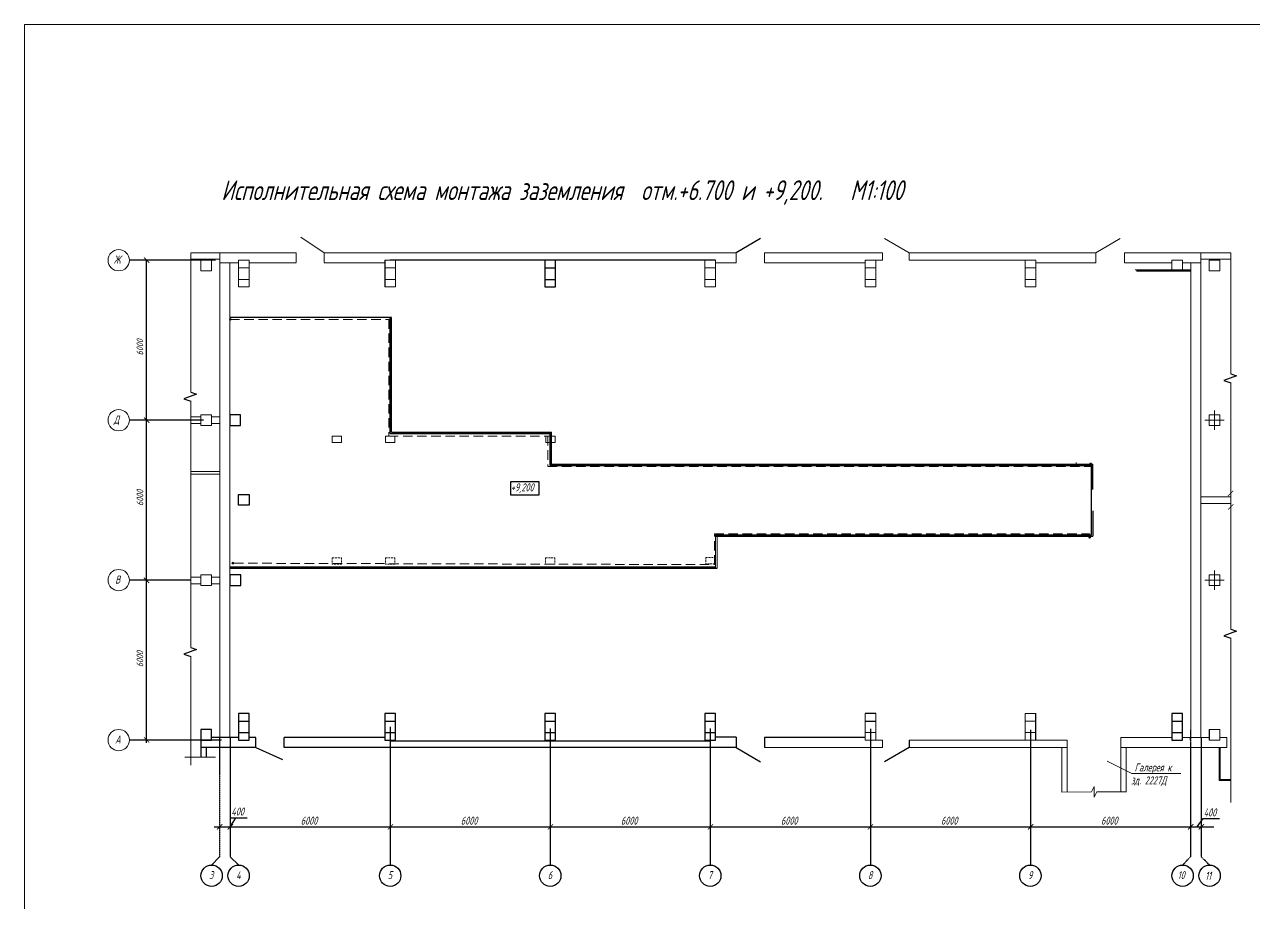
# Model space of a CAD drawing. Header units: millimetres. Extents: x -14296 to 10264, y -13087 to -5602.
# Drawn here: x -3848.3 to -3433.3, y -7832.3 to -7535.6 of the extents above; entities that cross this region are included whole.
import ezdxf

# ---------------------------------------------------------------- set-up
doc = ezdxf.new("R2010")
doc.units = ezdxf.units.MM
for name, pattern in [('CENTER2', [1.125, 0.75, -0.125, 0.125, -0.125]), ('DURCHG', [0]), ('gost6', [12, 8, -1.5, 1, -1.5]), ('HIDDEN', [9.525, 6.35, -3.175]), ('HIDDEN2', [4.7625, 3.175, -1.5875]), ('K5LT_BASIC', [0])]:
    doc.linetypes.add(name, pattern=pattern)
for name, color, linetype, lineweight in [('1', 4, 'Continuous', 15), ('Заземление (Сущ)', 6, 'gost6', 25), ('КаБель силовой (Вновь)', 1, 'Continuous', 15), ('основной', 3, 'Continuous', 15), ('Рамка толстая', 7, 'Continuous', 15), ('Строительный', 251, 'Continuous', 13)]:
    doc.layers.add(name, color=color, linetype=linetype, lineweight=lineweight)
for name, color, linetype in [('osnovnoy shtamp', 7, 'Continuous'), ('TX', 7, 'Continuous'), ('НОВЫЙ', 7, 'Continuous'), ('орудован', 7, 'Continuous'), ('Размеры', 5, 'Continuous')]:
    doc.layers.add(name, color=color, linetype=linetype)
doc.styles.add('Simplex', font='simplex.shx', dxfattribs={"width": 0.7, "oblique": 15})
doc.linetypes.add('ограждение1', pattern='A,0.25,-0.1,[133,ltypeshp.shx,S=0.1,R=0,X=-0.1,Y=0],-0.1,1', length=1.45)

# ---------------------------------------------------------------- blocks, each defined once
blk = doc.blocks.new('A$C22994256')
at = {"layer": 'TX', "color": 5, "linetype": 'ByBlock'}
for p, q in [((-1.93, 2.68), (-6.65, 0.95)), ((-6.65, 0.95), (-4.08, 0.07)), ((-4.08, 3.42), (-1.93, 2.68))]:
    blk.add_line(p, q, dxfattribs=at)

msp = doc.modelspace()

# ---------------------------------------------------------------- hatches: boundary and pattern name
at = {"layer": 'Заземление (Сущ)', "lineweight": 30, "true_color": 0x000000}
for points in [[(-3778.41141, -7635.10952, 1), (-3779.31141, -7635.10952, 1)], [(-3488.15365, -7683.88738, 1), (-3489.05365, -7683.88738, 1)], [(-3488.45449, -7708.6965, 1), (-3489.35449, -7708.6965, 1)], [(-3777.57979, -7717.41447, 1), (-3778.47979, -7717.41447, 1)]]:
    msp.add_hatch(color=18, dxfattribs=at).paths.add_polyline_path(points)

# ---------------------------------------------------------------- linework, layer by layer
at = {"color": 18, "lineweight": 25, "true_color": 0x000000}
for p, q in [((-3807.10003, -7669.29097), (-3807.10003, -7614.93323)), ((-3807.10003, -7723.10643), (-3807.10003, -7669.19579)), ((-3776.12743, -7697.8246), (-3776.12743, -7694.2246)), ((-3776.12743, -7694.2246), (-3772.52743, -7694.2246)), ((-3772.52743, -7694.2246), (-3772.52743, -7697.8246)), ((-3772.52743, -7697.8246), (-3776.12743, -7697.8246)), ((-3807.10003, -7778.125), (-3807.10003, -7723.27198))]:
    msp.add_line(p, q, dxfattribs=at)
at = {"color": 18, "ltscale": 100, "true_color": 0x000000}
for p, q in [((-3615.12534, -7768.16051), (-3618.72534, -7768.16051)), ((-3618.72534, -7768.16051), (-3618.72534, -7777.16051)), ((-3618.72534, -7770.70375), (-3615.12534, -7770.70375)), ((-3615.12534, -7777.16051), (-3615.12534, -7768.16051)), ((-3618.72534, -7774.61726), (-3615.12534, -7774.61726)), ((-3618.72534, -7777.16051), (-3615.12534, -7777.16051)), ((-3608.19534, -7776.17051), (-3615.12534, -7776.17051)), ((-3608.19534, -7776.17051), (-3608.19534, -7779.63212)), ((-3564.72534, -7776.26051), (-3598.65534, -7776.26051)), ((-3598.65534, -7776.26051), (-3598.65534, -7779.68051))]:
    msp.add_line(p, q, dxfattribs=at)
at = {"color": 18, "linetype": 'ByBlock', "true_color": 0x000000, "const_width": 0.27}
for points in [[(-3563.76385, -7807.34581), (-3561.96385, -7805.54581)], [(-3561.96385, -7805.54581), (-3563.76385, -7807.34581)]]:
    msp.add_lwpolyline(points, dxfattribs=at)
at = {"layer": '1', "color": 18, "true_color": 0x000000}
for p, q in [((-3792.24149, -7659.70746), (-3792.24149, -7612.64051)), ((-3792.24149, -7745.88181), (-3792.24149, -7662.71787)), ((-3792.24149, -7785.60105), (-3792.24149, -7748.89222)), ((-3794.24067, -7782.94093), (-3783.86909, -7782.94093))]:
    msp.add_line(p, q, dxfattribs=at)
at = {"layer": '1', "color": 18, "linetype": 'DURCHG', "ltscale": 0.1, "true_color": 0x000000}
for p, q in [((-3744.47784, -7676.72051), (-3744.47784, -7674.56051)), ((-3741.32784, -7674.56051), (-3744.47784, -7674.56051)), ((-3741.32784, -7676.72051), (-3741.32784, -7674.56051)), ((-3726.47784, -7676.72051), (-3726.47784, -7674.56051)), ((-3723.32784, -7674.56051), (-3726.47784, -7674.56051)), ((-3723.32784, -7676.72051), (-3723.32784, -7674.56051)), ((-3672.38305, -7676.72051), (-3672.38305, -7674.56051)), ((-3669.23305, -7674.56051), (-3672.38305, -7674.56051)), ((-3669.23305, -7676.72051), (-3669.23305, -7674.56051)), ((-3744.47784, -7676.72051), (-3741.32784, -7676.72051)), ((-3726.47784, -7676.72051), (-3723.32784, -7676.72051)), ((-3672.38305, -7676.72051), (-3669.23305, -7676.72051))]:
    msp.add_line(p, q, dxfattribs=at)
at = {"layer": '1', "color": 18, "linetype": 'HIDDEN', "ltscale": 0.1, "true_color": 0x000000}
for p, q in [((-3744.47784, -7715.60051), (-3741.32784, -7715.60051)), ((-3744.47784, -7715.60051), (-3744.47784, -7717.76051)), ((-3741.32784, -7715.60051), (-3741.32784, -7717.76051)), ((-3726.47784, -7715.60051), (-3723.32784, -7715.60051)), ((-3726.47784, -7715.60051), (-3726.47784, -7717.76051)), ((-3723.32784, -7715.60051), (-3723.32784, -7717.76051)), ((-3672.47784, -7715.60051), (-3669.32784, -7715.60051)), ((-3672.47784, -7715.60051), (-3672.47784, -7717.76051)), ((-3669.32784, -7715.60051), (-3669.32784, -7717.76051)), ((-3618.47784, -7715.5094), (-3615.32784, -7715.5094)), ((-3618.47784, -7715.5094), (-3618.47784, -7717.6694)), ((-3615.32784, -7715.5094), (-3615.32784, -7717.6694)), ((-3741.32784, -7717.76051), (-3744.47784, -7717.76051)), ((-3723.32784, -7717.76051), (-3726.47784, -7717.76051)), ((-3669.32784, -7717.76051), (-3672.47784, -7717.76051)), ((-3615.32784, -7717.6694), (-3618.47784, -7717.6694))]:
    msp.add_line(p, q, dxfattribs=at)
at = {"layer": 'osnovnoy shtamp', "color": 18, "true_color": 0x000000}
for p, q in [((-3785.18182, -7819.33905), (-3782.52534, -7816.54438)), ((-3776.02181, -7819.33905), (-3778.92534, -7816.54438))]:
    msp.add_line(p, q, dxfattribs=at)
for centre in [(-3785.18182, -7822.93905), (-3776.06952, -7822.93905), (-3724.92534, -7822.93905), (-3670.92534, -7822.93905), (-3616.92534, -7822.93905), (-3562.92534, -7822.93905), (-3508.92534, -7822.93905), (-3457.58182, -7822.93905), (-3448.46952, -7822.93905)]:
    msp.add_circle(centre, 3.6, dxfattribs=at)
at = {"layer": 'КаБель силовой (Вновь)', "color": 18, "linetype": 'HIDDEN2', "true_color": 0x000000}
for p, q in [((-3778.92444, -7635.15094), (-3725.35541, -7635.15094)), ((-3725.35541, -7635.15094), (-3725.35541, -7674.56051)), ((-3725.35541, -7674.56051), (-3671.72408, -7674.56051)), ((-3671.72408, -7674.56051), (-3671.72408, -7684.84721)), ((-3488.61923, -7684.84721), (-3488.61923, -7683.99627)), ((-3671.72408, -7684.84721), (-3488.61923, -7684.84721)), ((-3615.55222, -7717.92024), (-3615.55222, -7707.56501)), ((-3615.55222, -7707.56501), (-3488.94738, -7707.56501)), ((-3488.94738, -7707.56501), (-3488.94738, -7708.68106)), ((-3777.60576, -7717.44068), (-3615.55222, -7717.92024))]:
    msp.add_line(p, q, dxfattribs=at)
at = {"layer": 'КаБель силовой (Вновь)', "color": 18, "linetype": 'K5LT_BASIC', "true_color": 0x000000}
msp.add_line((-3614.64093, -7719.09627), (-3614.64093, -7708.29627), dxfattribs=at)
at = {"layer": 'НОВЫЙ', "color": 18, "linetype": 'CENTER2', "ltscale": 0.5, "true_color": 0x000000}
for p, q in [((-3783.85618, -7615.16051), (-3812.934, -7615.16051)), ((-3787.87895, -7669.16051), (-3812.87831, -7669.16051)), ((-3792.29103, -7723.16051), (-3812.91342, -7723.16051)), ((-3724.92534, -7772.62665), (-3724.92534, -7819.33905)), ((-3670.92534, -7773.21137), (-3670.92534, -7819.33905)), ((-3616.92534, -7773.21206), (-3616.92534, -7819.33905)), ((-3562.92534, -7773.36972), (-3562.92534, -7819.33905)), ((-3781.85176, -7777.16051), (-3812.91342, -7777.16051)), ((-3782.52534, -7776.43153), (-3782.52534, -7816.54438)), ((-3778.92534, -7776.26051), (-3778.92534, -7816.54438)), ((-3451.32534, -7776.26051), (-3451.32534, -7816.54438)), ((-3457.58182, -7819.33905), (-3454.92534, -7816.54438)), ((-3448.42181, -7819.33905), (-3451.32534, -7816.54438))]:
    msp.add_line(p, q, dxfattribs=at)
at = {"layer": 'НОВЫЙ', "color": 18, "linetype": 'ограждение1', "ltscale": 0.2, "true_color": 0x000000}
for p, q in [((-3724.51802, -7634.49627), (-3779.019, -7634.49627)), ((-3724.51802, -7673.19627), (-3724.51802, -7634.49627)), ((-3724.51802, -7673.19627), (-3670.5228, -7673.19627)), ((-3670.51802, -7684.44627), (-3670.51802, -7673.19627)), ((-3670.96802, -7683.99627), (-3567.92447, -7683.99627)), ((-3568.62437, -7683.99627), (-3487.81802, -7683.99627)), ((-3487.81802, -7692.54627), (-3487.81802, -7683.99627)), ((-3487.81802, -7699.74627), (-3487.81802, -7708.29627)), ((-3615.16802, -7708.29627), (-3487.81802, -7708.29627)), ((-3779.05802, -7719.09627), (-3614.64093, -7719.09627))]:
    msp.add_line(p, q, dxfattribs=at)
at = {"layer": 'НОВЫЙ', "color": 18, "ltscale": 0.2, "true_color": 0x000000}
for p, q in [((-3724.96802, -7673.64627), (-3724.96802, -7634.49627)), ((-3724.96802, -7673.64627), (-3670.53169, -7673.64627)), ((-3670.96802, -7684.44627), (-3670.96802, -7673.64627)), ((-3670.96802, -7684.44627), (-3567.56598, -7684.44627)), ((-3568.17437, -7684.44627), (-3488.26802, -7684.44627)), ((-3488.26802, -7707.84627), (-3488.26802, -7684.44627)), ((-3615.16802, -7707.84627), (-3488.26802, -7707.84627)), ((-3779.05802, -7718.64627), (-3615.07545, -7718.64627))]:
    msp.add_line(p, q, dxfattribs=at)
at = {"layer": 'НОВЫЙ', "color": 18, "linetype": 'CENTER2', "lineweight": 25, "ltscale": 0.5, "true_color": 0x000000}
for p, q in [((-3508.92534, -7773.65783), (-3508.92534, -7819.33905)), ((-3454.92534, -7773.71726), (-3454.92534, -7816.54438))]:
    msp.add_line(p, q, dxfattribs=at)
at = {"layer": 'НОВЫЙ', "color": 18, "true_color": 0x000000}
msp.add_lwpolyline([(-3684.18556, -7689.86788), (-3674.80442, -7689.86788), (-3674.80442, -7694.41783), (-3684.18556, -7694.41783)], close=True, dxfattribs=at)
at = {"layer": 'орудован', "color": 18, "lineweight": 20, "ltscale": 0.3, "true_color": 0x000000}
msp.add_line((-3615.12534, -7718.66051), (-3615.12534, -7707.86051), dxfattribs=at)
at = {"layer": 'основной', "color": 18, "lineweight": 25, "true_color": 0x000000}
for p, q in [((-3726.72534, -7615.16051), (-3726.72534, -7624.16051)), ((-3669.12534, -7615.16051), (-3672.72534, -7615.16051)), ((-3672.72534, -7615.16051), (-3672.72534, -7624.16051)), ((-3672.72534, -7617.70375), (-3669.12534, -7617.70375)), ((-3669.12534, -7624.16051), (-3669.12534, -7615.16051)), ((-3672.72534, -7621.61726), (-3669.12534, -7621.61726)), ((-3672.72534, -7624.16051), (-3669.12534, -7624.16051))]:
    msp.add_line(p, q, dxfattribs=at)
at = {"layer": 'основной', "color": 18, "lineweight": 25, "ltscale": 100, "true_color": 0x000000}
for p, q in [((-3772.53534, -7768.16051), (-3776.13534, -7768.16051)), ((-3776.13534, -7768.16051), (-3776.13534, -7777.16051)), ((-3776.13534, -7770.70375), (-3772.53534, -7770.70375)), ((-3772.53534, -7777.16051), (-3772.53534, -7768.16051)), ((-3723.12534, -7768.16051), (-3726.72534, -7768.16051)), ((-3726.72534, -7768.16051), (-3726.72534, -7777.16051)), ((-3726.72534, -7770.70375), (-3723.12534, -7770.70375)), ((-3723.12534, -7777.16051), (-3723.12534, -7768.16051)), ((-3669.12534, -7768.16051), (-3672.72534, -7768.16051)), ((-3672.72534, -7768.16051), (-3672.72534, -7777.16051)), ((-3672.72534, -7770.70375), (-3669.12534, -7770.70375)), ((-3669.12534, -7777.16051), (-3669.12534, -7768.16051)), ((-3561.12534, -7768.16051), (-3564.72534, -7768.16051)), ((-3564.72534, -7770.70375), (-3561.12534, -7770.70375)), ((-3507.12534, -7777.16051), (-3507.12534, -7768.16051)), ((-3457.62534, -7768.16051), (-3461.22534, -7768.16051)), ((-3461.22534, -7768.16051), (-3461.22534, -7777.16051)), ((-3461.22534, -7770.70375), (-3457.62534, -7770.70375)), ((-3457.62534, -7777.16051), (-3457.62534, -7768.16051)), ((-3785.22534, -7773.56051), (-3788.82534, -7773.56051)), ((-3788.82534, -7773.56051), (-3788.82534, -7777.16051)), ((-3785.22534, -7777.16051), (-3785.22534, -7773.56051)), ((-3776.13534, -7774.61726), (-3772.53534, -7774.61726)), ((-3726.72534, -7774.61726), (-3723.12534, -7774.61726)), ((-3672.72534, -7774.61726), (-3669.12534, -7774.61726)), ((-3461.22534, -7774.61726), (-3457.62534, -7774.61726)), ((-3448.62534, -7773.56051), (-3448.62534, -7777.16051)), ((-3788.82534, -7777.16051), (-3785.22534, -7777.16051)), ((-3788.82534, -7777.16051), (-3788.82534, -7782.94093)), ((-3770.24373, -7779.68051), (-3788.82534, -7779.68051)), ((-3787.02815, -7779.68051), (-3787.03083, -7782.94093)), ((-3776.13534, -7776.26051), (-3785.22534, -7776.26051)), ((-3776.13534, -7777.16051), (-3772.53534, -7777.16051)), ((-3770.24373, -7776.26051), (-3772.53534, -7776.26051)), ((-3770.24373, -7779.68051), (-3770.24373, -7776.26051)), ((-3726.72534, -7776.26051), (-3760.70373, -7776.26051)), ((-3760.70373, -7779.68051), (-3760.70373, -7776.26051)), ((-3608.19534, -7779.68051), (-3760.70373, -7779.68051)), ((-3726.72534, -7777.16051), (-3723.12534, -7777.16051)), ((-3616.92534, -7777.52051), (-3724.92534, -7777.52051)), ((-3672.72534, -7777.16051), (-3669.12534, -7777.16051)), ((-3549.87534, -7777.16051), (-3549.87534, -7779.68051)), ((-3461.22534, -7777.16051), (-3457.62534, -7777.16051)), ((-3454.92534, -7777.16051), (-3454.92534, -7776.26051))]:
    msp.add_line(p, q, dxfattribs=at)
at = {"layer": 'основной', "color": 18, "true_color": 0x000000}
for centre in [(-3816.51342, -7615.16051), (-3816.51342, -7669.16051), (-3816.51342, -7723.16051), (-3816.51342, -7777.16051)]:
    msp.add_circle(centre, 3.6, dxfattribs=at)
at = {"layer": 'Размеры', "color": 18, "true_color": 0x000000}
for p, q in [((-3599.93259, -7607.87051), (-3608.19447, -7612.64051)), ((-3775.41534, -7667.36051), (-3779.01534, -7667.36051)), ((-3779.01534, -7667.36051), (-3779.01534, -7670.96051)), ((-3775.41534, -7670.96051), (-3775.41534, -7667.36051)), ((-3779.01534, -7670.96051), (-3775.41534, -7670.96051)), ((-3775.37039, -7721.37928), (-3778.97039, -7721.37928)), ((-3775.37039, -7724.97928), (-3775.37039, -7721.37928)), ((-3778.97039, -7724.97928), (-3775.37039, -7724.97928)), ((-3770.24373, -7779.68051), (-3761.25355, -7783.657)), ((-3608.19534, -7779.68051), (-3599.93345, -7784.45051)), ((-3549.87534, -7779.68051), (-3558.13722, -7784.45051)), ((-3779.14159, -7806.73109), (-3777.15121, -7803.67002)), ((-3778.67419, -7803.38581), (-3773.19601, -7803.38581)), ((-3452.63242, -7806.45535), (-3450.60963, -7803.66887)), ((-3450.62359, -7803.67109), (-3445.14541, -7803.67109)), ((-3784.26385, -7806.44581), (-3777.06385, -7806.44581)), ((-3780.66385, -7806.44581), (-3723.06385, -7806.44581)), ((-3726.66385, -7806.44581), (-3669.06385, -7806.44581)), ((-3672.66385, -7806.44581), (-3615.06385, -7806.44581)), ((-3618.66385, -7806.44581), (-3561.06385, -7806.44581)), ((-3564.66385, -7806.44581), (-3507.06385, -7806.44581)), ((-3510.66385, -7806.44581), (-3453.06385, -7806.44581)), ((-3456.66385, -7806.44581), (-3449.46385, -7806.44581)), ((-3453.06385, -7806.44581), (-3447.08715, -7806.44581))]:
    msp.add_line(p, q, dxfattribs=at)
at = {"layer": 'Размеры', "color": 18, "true_color": 0x000000, "const_width": 0.27}
for points in [[(-3808.00396, -7614.24424), (-3806.20396, -7616.04424)], [(-3808.00003, -7668.25515), (-3806.20003, -7670.05515)], [(-3442.25803, -7694.77779), (-3440.45803, -7692.97779)], [(-3440.45803, -7692.97779), (-3442.25803, -7694.77779)], [(-3442.25803, -7699.35064), (-3440.45803, -7697.55064)], [(-3440.45803, -7697.55064), (-3442.25803, -7699.35064)], [(-3808.04317, -7722.31456), (-3806.24317, -7724.11456)], [(-3808.00283, -7776.21792), (-3806.20283, -7778.01792)], [(-3781.56385, -7805.54581), (-3783.36385, -7807.34581)], [(-3779.76385, -7807.34581), (-3777.96385, -7805.54581)], [(-3777.96385, -7805.54581), (-3779.76385, -7807.34581)], [(-3725.76385, -7807.34581), (-3723.96385, -7805.54581)], [(-3723.96385, -7805.54581), (-3725.76385, -7807.34581)], [(-3671.76385, -7807.34581), (-3669.96385, -7805.54581)], [(-3669.96385, -7805.54581), (-3671.76385, -7807.34581)], [(-3617.76385, -7807.34581), (-3615.96385, -7805.54581)], [(-3615.96385, -7805.54581), (-3617.76385, -7807.34581)], [(-3509.76385, -7807.34581), (-3507.96385, -7805.54581)], [(-3507.96385, -7805.54581), (-3509.76385, -7807.34581)], [(-3453.96385, -7805.54581), (-3455.76385, -7807.34581)], [(-3450.36385, -7805.54581), (-3452.16385, -7807.34581)]]:
    msp.add_lwpolyline(points, dxfattribs=at)
at = {"layer": 'Рамка толстая', "color": 18, "true_color": 0x000000}
for p, q in [((-3848.2761, -8109.62438), (-3848.2761, -7535.62438)), ((-3848.2761, -7535.62438), (-3058.2761, -7535.62438))]:
    msp.add_line(p, q, dxfattribs=at)
at = {"layer": 'Строительный', "color": 18, "true_color": 0x000000}
for p, q in [((-3755.08231, -7607.33252), (-3747.15534, -7612.64051)), ((-3549.87534, -7612.64051), (-3558.13722, -7607.87051)), ((-3478.60739, -7607.87051), (-3486.86927, -7612.64051)), ((-3756.69534, -7612.64051), (-3792.24149, -7612.64051)), ((-3782.43534, -7612.64051), (-3782.43534, -7776.26051)), ((-3724.92534, -7612.64051), (-3747.15534, -7612.64051)), ((-3608.19447, -7612.63019), (-3724.92534, -7612.64051)), ((-3608.19447, -7612.63019), (-3608.19447, -7616.05019)), ((-3558.87534, -7612.62637), (-3598.65447, -7612.63019)), ((-3598.65447, -7612.63019), (-3598.65447, -7616.05019)), ((-3486.86927, -7612.61946), (-3549.87534, -7612.62551)), ((-3486.86927, -7612.61946), (-3486.86927, -7616.03946)), ((-3477.15534, -7612.64051), (-3477.15534, -7616.06051)), ((-3441.33858, -7653.54555), (-3441.33858, -7612.64051)), ((-3782.52534, -7614.80051), (-3792.24149, -7614.80051)), ((-3785.22534, -7615.1704), (-3788.82534, -7615.1704)), ((-3788.82534, -7615.1704), (-3788.82534, -7618.7704)), ((-3785.22534, -7618.7704), (-3785.22534, -7615.1704)), ((-3776.13534, -7616.06051), (-3782.43534, -7616.06051)), ((-3779.01534, -7616.06051), (-3779.01534, -7776.26051)), ((-3772.53534, -7615.16051), (-3776.13534, -7615.16051)), ((-3776.13534, -7615.16051), (-3776.13534, -7624.16051)), ((-3776.13534, -7617.70375), (-3772.53534, -7617.70375)), ((-3772.53534, -7624.16051), (-3772.53534, -7615.16051)), ((-3756.69534, -7616.06051), (-3772.53534, -7616.06051)), ((-3726.72534, -7616.06051), (-3747.15534, -7616.06051)), ((-3723.12534, -7615.16051), (-3726.72534, -7615.16051)), ((-3726.72534, -7617.70375), (-3723.12534, -7617.70375)), ((-3718.28293, -7615.16051), (-3724.92534, -7615.16051)), ((-3724.92534, -7615.16051), (-3672.72534, -7615.16051)), ((-3723.12534, -7624.16051), (-3723.12534, -7615.16051)), ((-3615.12534, -7615.16051), (-3618.72534, -7615.16051)), ((-3618.72534, -7615.16051), (-3618.72534, -7624.16051)), ((-3618.72534, -7617.70375), (-3615.12534, -7617.70375)), ((-3615.12534, -7624.16051), (-3615.12534, -7615.16051)), ((-3608.19447, -7616.05019), (-3615.12534, -7616.0508)), ((-3564.72534, -7616.04693), (-3598.65447, -7616.05019)), ((-3561.12534, -7615.16051), (-3564.72534, -7615.16051)), ((-3564.72534, -7615.16051), (-3564.72534, -7624.16051)), ((-3564.72534, -7617.70375), (-3561.12534, -7617.70375)), ((-3558.87534, -7615.16051), (-3562.92534, -7615.16051)), ((-3561.12534, -7624.16051), (-3561.12534, -7615.16051)), ((-3507.12534, -7615.16051), (-3549.87534, -7615.16051)), ((-3507.12534, -7615.16051), (-3510.72534, -7615.16051)), ((-3510.72534, -7615.16051), (-3510.72534, -7624.16051)), ((-3507.12534, -7615.16051), (-3510.72534, -7615.16051)), ((-3510.72534, -7617.70375), (-3507.12534, -7617.70375)), ((-3507.12534, -7624.16051), (-3507.12534, -7615.16051)), ((-3486.86927, -7616.03946), (-3507.12534, -7616.0414)), ((-3457.62534, -7615.16051), (-3461.22534, -7615.16051)), ((-3461.22534, -7615.16051), (-3461.22534, -7618.81456)), ((-3457.62534, -7618.81456), (-3457.62534, -7615.16051)), ((-3445.02534, -7615.16051), (-3448.62534, -7615.16051)), ((-3448.62534, -7615.16051), (-3448.62534, -7618.76051)), ((-3445.02534, -7618.76051), (-3445.02534, -7615.16051)), ((-3788.82534, -7618.7704), (-3785.22534, -7618.7704)), ((-3776.13534, -7621.61726), (-3772.53534, -7621.61726)), ((-3726.72534, -7621.61726), (-3723.12534, -7621.61726)), ((-3618.72534, -7621.61726), (-3615.12534, -7621.61726)), ((-3564.72534, -7621.61726), (-3561.12534, -7621.61726)), ((-3510.72534, -7621.61726), (-3507.12534, -7621.61726)), ((-3448.62534, -7618.76051), (-3445.02534, -7618.76051)), ((-3776.13534, -7624.16051), (-3772.53534, -7624.16051)), ((-3726.72534, -7624.16051), (-3723.12534, -7624.16051)), ((-3618.72534, -7624.16051), (-3615.12534, -7624.16051)), ((-3564.72534, -7624.16051), (-3561.12534, -7624.16051)), ((-3510.72534, -7624.16051), (-3507.12534, -7624.16051)), ((-3441.33858, -7739.7199), (-3441.33858, -7656.55596)), ((-3446.80922, -7672.3859), (-3446.80922, -7665.93511)), ((-3443.58383, -7669.16051), (-3450.03462, -7669.16051)), ((-3493.53534, -7683.44911), (-3493.53534, -7684.46051)), ((-3785.22534, -7721.36051), (-3788.82534, -7721.36051)), ((-3788.82534, -7721.36051), (-3788.82534, -7724.96051)), ((-3785.22534, -7721.36051), (-3788.82534, -7721.36051)), ((-3788.82534, -7721.36051), (-3788.82534, -7724.96051)), ((-3785.22534, -7724.96051), (-3785.22534, -7721.36051)), ((-3785.22534, -7724.96051), (-3785.22534, -7721.36051)), ((-3775.37039, -7721.36051), (-3778.97039, -7721.36051)), ((-3778.97039, -7721.36051), (-3778.97039, -7724.96051)), ((-3775.37039, -7724.96051), (-3775.37039, -7721.36051)), ((-3446.80922, -7726.3859), (-3446.80922, -7719.93511)), ((-3792.24149, -7722.11585), (-3788.82534, -7722.11585)), ((-3792.24149, -7722.11585), (-3788.82534, -7722.11585)), ((-3792.24149, -7724.36585), (-3788.82534, -7724.36585)), ((-3788.82534, -7724.36585), (-3792.24149, -7724.36585)), ((-3788.82534, -7724.96051), (-3785.22534, -7724.96051)), ((-3788.82534, -7724.96051), (-3785.22534, -7724.96051)), ((-3785.22534, -7722.11585), (-3782.52534, -7722.11585)), ((-3785.22534, -7722.11585), (-3782.52534, -7722.11585)), ((-3785.22534, -7724.36585), (-3782.52534, -7724.36585)), ((-3782.52534, -7724.36585), (-3785.22534, -7724.36585)), ((-3778.97039, -7724.96051), (-3775.37039, -7724.96051)), ((-3443.58383, -7723.16051), (-3450.03462, -7723.16051)), ((-3441.33858, -7798.21152), (-3441.33858, -7742.73031)), ((-3444.89678, -7779.68051), (-3444.89678, -7790.45953)), ((-3474.73842, -7788.43534), (-3482.98993, -7784.29158)), ((-3458.13961, -7788.44402), (-3474.73842, -7788.43534)), ((-3444.89678, -7790.45953), (-3441.33858, -7790.45953))]:
    msp.add_line(p, q, dxfattribs=at)
at = {"layer": 'Строительный', "color": 18, "linetype": 'CENTER2', "ltscale": 0.5, "true_color": 0x000000}
for p, q in [((-3756.69534, -7612.64051), (-3756.69534, -7616.06051)), ((-3747.15534, -7612.64051), (-3747.15534, -7616.06051))]:
    msp.add_line(p, q, dxfattribs=at)
at = {"layer": 'Строительный', "color": 18, "ltscale": 100, "true_color": 0x000000}
for p, q in [((-3558.87534, -7615.16051), (-3558.87534, -7612.62637)), ((-3549.87534, -7615.16051), (-3549.87534, -7612.62551)), ((-3441.33858, -7612.64051), (-3477.15534, -7612.64051)), ((-3451.41534, -7776.26051), (-3451.41534, -7612.64051)), ((-3461.22534, -7616.06051), (-3477.15534, -7616.06051)), ((-3451.32534, -7616.06051), (-3457.62534, -7616.06051)), ((-3454.83534, -7776.26051), (-3454.83534, -7616.06051)), ((-3441.33858, -7614.80051), (-3451.32534, -7614.80051)), ((-3785.22534, -7667.36051), (-3788.82534, -7667.36051)), ((-3788.82534, -7667.36051), (-3788.82534, -7670.96051)), ((-3785.22534, -7670.96051), (-3785.22534, -7667.36051)), ((-3445.02534, -7667.36051), (-3448.62534, -7667.36051)), ((-3448.62534, -7667.36051), (-3448.62534, -7670.96051)), ((-3445.02534, -7670.96051), (-3445.02534, -7667.36051)), ((-3792.24149, -7668.03551), (-3788.82534, -7668.03551)), ((-3792.24149, -7668.03551), (-3788.82534, -7668.03551)), ((-3792.24149, -7670.28551), (-3788.82534, -7670.28551)), ((-3788.82534, -7670.96051), (-3785.22534, -7670.96051)), ((-3785.22534, -7668.03551), (-3782.52534, -7668.03551)), ((-3785.22534, -7668.03551), (-3782.52534, -7668.03551)), ((-3785.22534, -7670.28551), (-3782.52534, -7670.28551)), ((-3448.62534, -7670.96051), (-3445.02534, -7670.96051)), ((-3792.24149, -7686.48551), (-3782.52534, -7686.48551)), ((-3792.24149, -7687.38551), (-3782.52534, -7687.38551)), ((-3451.41534, -7695.03551), (-3441.33858, -7695.03551)), ((-3441.33858, -7697.28551), (-3451.41534, -7697.28551)), ((-3451.32534, -7697.28551), (-3441.33858, -7697.28551)), ((-3445.02534, -7721.36051), (-3448.62534, -7721.36051)), ((-3448.62534, -7721.36051), (-3448.62534, -7724.96051)), ((-3445.02534, -7724.96051), (-3445.02534, -7721.36051)), ((-3448.62534, -7724.96051), (-3445.02534, -7724.96051)), ((-3564.72534, -7768.16051), (-3564.72534, -7777.16051)), ((-3561.12534, -7777.16051), (-3561.12534, -7768.16051)), ((-3507.12534, -7768.16051), (-3510.72534, -7768.16051)), ((-3510.72534, -7768.16051), (-3510.72534, -7777.16051)), ((-3510.72534, -7770.70375), (-3507.12534, -7770.70375)), ((-3564.72534, -7774.61726), (-3561.12534, -7774.61726)), ((-3510.72534, -7774.61726), (-3507.12534, -7774.61726)), ((-3445.02534, -7773.56051), (-3448.62534, -7773.56051)), ((-3445.02534, -7777.16051), (-3445.02534, -7773.56051)), ((-3558.87534, -7779.68051), (-3598.65534, -7779.68051)), ((-3564.72534, -7777.16051), (-3561.12534, -7777.16051)), ((-3561.12534, -7777.16051), (-3562.92534, -7777.16051)), ((-3558.87534, -7777.16051), (-3561.12534, -7777.16051)), ((-3558.87534, -7777.16051), (-3558.87534, -7779.68051)), ((-3496.50534, -7777.16051), (-3549.87534, -7777.16051)), ((-3496.50534, -7779.68051), (-3549.87534, -7779.68051)), ((-3510.72534, -7777.16051), (-3507.12534, -7777.16051)), ((-3498.30534, -7779.68051), (-3498.30534, -7794.68399)), ((-3496.50534, -7777.16051), (-3496.50534, -7779.68051)), ((-3496.50534, -7794.67874), (-3496.50534, -7777.16051)), ((-3461.22534, -7776.26051), (-3478.46418, -7776.26051)), ((-3478.46418, -7794.61773), (-3478.46418, -7776.26051)), ((-3442.59534, -7779.68051), (-3478.45747, -7779.68051)), ((-3476.65747, -7779.68051), (-3478.45747, -7779.68051)), ((-3476.65747, -7779.68051), (-3476.65747, -7794.68399)), ((-3448.62534, -7776.26051), (-3457.62534, -7776.26051)), ((-3448.62534, -7777.16051), (-3445.02534, -7777.16051)), ((-3442.59534, -7776.26051), (-3445.02534, -7776.26051)), ((-3442.59534, -7779.68051), (-3442.59534, -7776.26051)), ((-3488.35551, -7794.65072), (-3498.41394, -7794.6853)), ((-3487.46561, -7792.8457), (-3488.35551, -7794.65072)), ((-3487.44545, -7796.44565), (-3487.46561, -7792.8457)), ((-3486.55554, -7794.64063), (-3487.44545, -7796.44565)), ((-3476.81394, -7794.61306), (-3486.55554, -7794.64063))]:
    msp.add_line(p, q, dxfattribs=at)
at = {"layer": 'Строительный', "color": 18, "lineweight": 25, "true_color": 0x000000}
msp.add_line((-3615.12534, -7615.16051), (-3724.92534, -7615.16051), dxfattribs=at)
at = {"layer": 'Строительный', "color": 18, "linetype": 'ограждение1', "ltscale": 3, "true_color": 0x000000}
for p, q in [((-3454.98829, -7618.36456), (-3473.62392, -7618.36456)), ((-3445.25678, -7779.68051), (-3445.25678, -7790.81953)), ((-3445.25678, -7790.81953), (-3441.33858, -7790.81953))]:
    msp.add_line(p, q, dxfattribs=at)
at = {"layer": 'Строительный', "color": 18, "lineweight": -2, "ltscale": 0.3, "true_color": 0x000000}
msp.add_line((-3454.98829, -7618.81456), (-3473.07829, -7618.81456), dxfattribs=at)

# ---------------------------------------------------------------- block references
at = {"layer": '1', "color": 18, "true_color": 0x000000, "xscale": 0.9, "yscale": 0.9, "zscale": 0.9}
for p in [(-3788.57008, -7662.78383), (-3788.57008, -7748.95818)]:
    msp.add_blockref('A$C22994256', p, dxfattribs=at)
at = {"layer": 'Строительный', "color": 18, "true_color": 0x000000, "xscale": 0.9, "yscale": 0.9, "zscale": 0.9}
for p in [(-3437.66717, -7656.62192), (-3437.66717, -7742.79627)]:
    msp.add_blockref('A$C22994256', p, dxfattribs=at)

# ---------------------------------------------------------------- texts
at = {"color": 18, "lineweight": 20, "true_color": 0x000000, "style": 'Simplex', "oblique": 15, "width": 0.7}
for s, p in [('Ж', (-3818.19018, -7616.30973)), ('Д', (-3818.19018, -7670.30973)), ('В', (-3817.71831, -7724.30973)), ('А', (-3817.73159, -7778.30973)), ('3', (-3786.02496, -7824.08827)), ('4', (-3776.91266, -7824.08827)), ('5', (-3725.76847, -7824.08827)), ('6', (-3671.76847, -7824.08827)), ('7', (-3617.76847, -7824.08827)), ('8', (-3563.76847, -7824.08827)), ('9', (-3509.76847, -7824.08827)), ('10', (-3459.26017, -7824.08827)), ('11', (-3449.95727, -7824.27424))]:
    msp.add_text(s, height=2.7, dxfattribs=at).set_placement(p)
at = {"color": 18, "lineweight": 20, "true_color": 0x000000, "char_height": 2.25, "attachment_point": 5, "rotation": 90, "style": 'Simplex'}
for insert in [(-3809.37471, -7644.54552), (-3809.37471, -7695.36268), (-3809.37471, -7749.78542)]:
    msp.add_mtext('6000', dxfattribs=dict(at, insert=insert))
at = {"layer": 'орудован', "color": 18, "linetype": 'Continuous', "lineweight": 35, "true_color": 0x000000, "style": 'Simplex', "oblique": 15, "width": 0.7}
msp.add_text('Исполнительная схема монтажа заземления  отм.+6.700 и +9,200.   М1:100', height=6.6829117, dxfattribs=at).set_placement((-3781.91494, -7594.87875, 4.00975))
at = {"layer": 'орудован', "color": 18, "linetype": 'Continuous', "lineweight": 20, "true_color": 0x000000, "style": 'Simplex', "oblique": 15, "width": 0.6}
msp.add_text('+9,200', height=2.7, dxfattribs=at).set_placement((-3684.24221, -7693.18364))
at = {"layer": 'Размеры', "color": 18, "lineweight": 20, "true_color": 0x000000, "style": 'Simplex', "oblique": 15, "width": 0.7}
for s, p in [('400', (-3778.53712, -7802.63102)), ('400', (-3450.48652, -7802.91631)), ('6000', (-3755.09972, -7805.69102)), ('6000', (-3701.09972, -7805.69102)), ('6000', (-3647.09972, -7805.69102)), ('6000', (-3593.09972, -7805.69102)), ('6000', (-3539.09972, -7805.69102)), ('6000', (-3485.09972, -7805.69102))]:
    msp.add_text(s, height=2.7, dxfattribs=at).set_placement(p)
at = {"layer": 'Строительный', "color": 18, "lineweight": 20, "true_color": 0x000000, "style": 'Simplex', "oblique": 15, "width": 0.7}
for s, p in [('Галерея к', (-3473.78821, -7787.71637)), (' зд. 2227Д', (-3476.30773, -7792.10471))]:
    msp.add_text(s, height=2.7, dxfattribs=at).set_placement(p)

doc.saveas('drawing.dxf')
